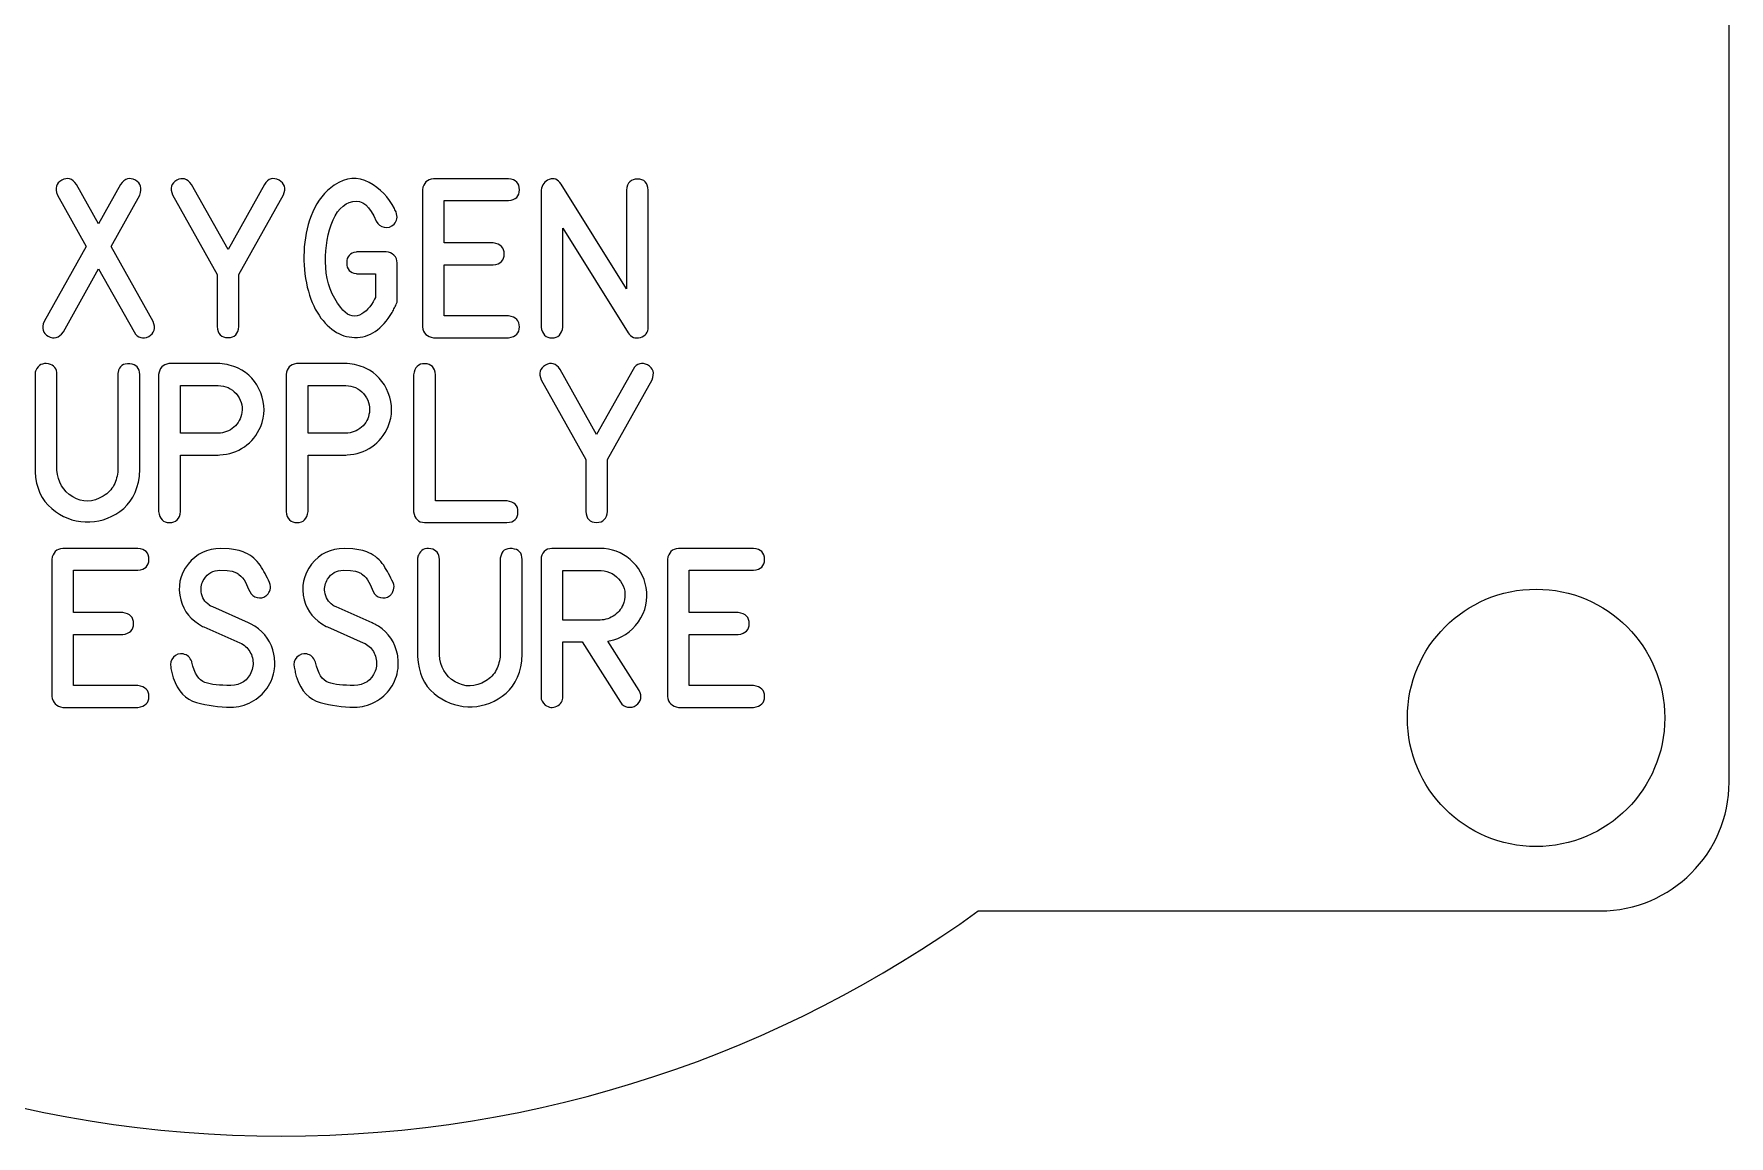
# Model space of a CAD drawing. Header units: millimetres. Extents: x 22.6 to 67.6, y -45.6 to -8.6.
# Drawn here: x 41.27 to 67.61, y -45.58 to -28.45 of the extents above; entities that cross this region are included whole.
import ezdxf

# ---------------------------------------------------------------- set-up
doc = ezdxf.new("R2010")
doc.units = ezdxf.units.MM
doc.header["$MEASUREMENT"] = 0
doc.layers.add('CUT', color=7, linetype='Continuous')
doc.layers.add('Engrave', color=7, linetype='Continuous')

msp = doc.modelspace()

# ---------------------------------------------------------------- linework, layer by layer
at = {"layer": 'CUT', "color": 250, "lineweight": 9}
msp.add_ellipse((64.6087, -39.0833), major_axis=(0, 2.0002), ratio=1, dxfattribs=at)
msp.add_open_spline([(55.9392, -12.0831), (55.9392, -12.0831), (65.6086, -12.0831), (65.6086, -12.0831), (65.6086, -12.0831), (66.7085, -12.0831), (67.6085, -12.9831), (67.6085, -14.0831), (67.6085, -14.0831), (67.6085, -14.0831), (67.6085, -40.0831), (67.6085, -40.0831), (67.6085, -40.0831), (67.6085, -41.1831), (66.7085, -42.0831), (65.6086, -42.0831), (65.6086, -42.0831), (65.6086, -42.0831), (55.9392, -42.0831), (55.9392, -42.0831), (55.9392, -42.0831), (52.8947, -44.2852), (49.1533, -45.5831), (45.1086, -45.5831), (45.1086, -45.5831), (41.0639, -45.5831), (37.3225, -44.2852), (34.278, -42.0831), (34.278, -42.0831), (34.278, -42.0831), (24.6085, -42.0831), (24.6085, -42.0831), (24.6085, -42.0831), (23.5086, -42.0831), (22.6085, -41.1831), (22.6085, -40.0831), (22.6085, -40.0831), (22.6085, -40.0831), (22.6085, -14.0831), (22.6085, -14.0831), (22.6085, -14.0831), (22.6085, -12.9831), (23.5086, -12.0831), (24.6085, -12.0831), (24.6085, -12.0831), (24.6085, -12.0831), (34.278, -12.0831), (34.278, -12.0831), (34.278, -12.0831), (37.3225, -9.881), (41.0639, -8.5831), (45.1086, -8.5831), (45.1086, -8.5831), (49.1533, -8.5831), (52.8947, -9.881), (55.9392, -12.0831)], degree=3, knots=[0, 0, 0, 0, 0.0666667, 0.0666667, 0.0666667, 0.0666667, 0.1333333, 0.1333333, 0.1333333, 0.1333333, 0.2, 0.2, 0.2, 0.2, 0.2666667, 0.2666667, 0.2666667, 0.2666667, 0.3333333, 0.3333333, 0.3333333, 0.3333333, 0.4, 0.4, 0.4, 0.4, 0.4666667, 0.4666667, 0.4666667, 0.4666667, 0.5333333, 0.5333333, 0.5333333, 0.5333333, 0.6, 0.6, 0.6, 0.6, 0.6666667, 0.6666667, 0.6666667, 0.6666667, 0.7333333, 0.7333333, 0.7333333, 0.7333333, 0.8, 0.8, 0.8, 0.8, 0.8666667, 0.8666667, 0.8666667, 0.8666667, 1, 1, 1, 1], dxfattribs=at)
at = {"layer": 'Engrave', "color": 114, "lineweight": 9}
for points, knots in [([(41.4238, -32.9222), (41.4238, -32.9222), (42.0761, -31.755), (42.0761, -31.755), (42.0761, -31.755), (42.0761, -31.755), (41.6312, -30.9578), (41.6312, -30.9578), (41.6312, -30.9578), (41.5884, -30.8524), (41.6107, -30.7755), (41.6975, -30.7269), (41.6975, -30.7269), (41.7843, -30.6783), (41.8613, -30.7001), (41.9292, -30.7927), (41.9292, -30.7927), (41.9292, -30.7927), (42.2692, -31.4064), (42.2692, -31.4064), (42.2692, -31.4064), (42.2692, -31.4064), (42.6116, -30.7927), (42.6116, -30.7927), (42.6116, -30.7927), (42.6791, -30.7001), (42.7556, -30.6783), (42.8417, -30.7265), (42.8417, -30.7265), (42.9277, -30.7746), (42.9503, -30.852), (42.9092, -30.959), (42.9092, -30.959), (42.9092, -30.959), (42.4655, -31.755), (42.4655, -31.755), (42.4655, -31.755), (42.4655, -31.755), (43.1166, -32.9222), (43.1166, -32.9222), (43.1166, -32.9222), (43.1602, -33.0284), (43.1376, -33.1057), (43.0491, -33.1543), (43.0491, -33.1543), (42.9606, -33.2029), (42.8849, -33.1802), (42.8215, -33.086), (42.8215, -33.086), (42.8215, -33.086), (42.2692, -32.1023), (42.2692, -32.1023), (42.2692, -32.1023), (42.2692, -32.1023), (41.723, -33.086), (41.723, -33.086), (41.723, -33.086), (41.6531, -33.1778), (41.5749, -33.2), (41.4884, -33.1523), (41.4884, -33.1523), (41.402, -33.1049), (41.3802, -33.0284), (41.4238, -32.9222)], [0, 0, 0, 0, 0.0588235, 0.0588235, 0.0588235, 0.0588235, 0.1176471, 0.1176471, 0.1176471, 0.1176471, 0.1764706, 0.1764706, 0.1764706, 0.1764706, 0.2352941, 0.2352941, 0.2352941, 0.2352941, 0.2941176, 0.2941176, 0.2941176, 0.2941176, 0.3529412, 0.3529412, 0.3529412, 0.3529412, 0.4117647, 0.4117647, 0.4117647, 0.4117647, 0.4705882, 0.4705882, 0.4705882, 0.4705882, 0.5294118, 0.5294118, 0.5294118, 0.5294118, 0.5882353, 0.5882353, 0.5882353, 0.5882353, 0.6470588, 0.6470588, 0.6470588, 0.6470588, 0.7058824, 0.7058824, 0.7058824, 0.7058824, 0.7647059, 0.7647059, 0.7647059, 0.7647059, 0.8235294, 0.8235294, 0.8235294, 0.8235294, 0.8823529, 0.8823529, 0.8823529, 0.8823529, 1, 1, 1, 1]), ([(44.8472, -30.794), (44.9098, -30.6997), (44.9855, -30.6775), (45.0744, -30.7265), (45.0744, -30.7265), (45.1633, -30.7755), (45.1859, -30.852), (45.1427, -30.9565), (45.1427, -30.9565), (45.1427, -30.9565), (44.4492, -32.1949), (44.4492, -32.1949), (44.4492, -32.1949), (44.4492, -32.1949), (44.4492, -33.0016), (44.4492, -33.0016), (44.4492, -33.0016), (44.4418, -33.1156), (44.3858, -33.1728), (44.2809, -33.1728), (44.2809, -33.1728), (44.1759, -33.1728), (44.12, -33.1156), (44.113, -33.0016), (44.113, -33.0016), (44.113, -33.0016), (44.113, -32.1949), (44.113, -32.1949), (44.113, -32.1949), (44.113, -32.1949), (43.4207, -30.9565), (43.4207, -30.9565), (43.4207, -30.9565), (43.3779, -30.8528), (43.3997, -30.7767), (43.4857, -30.7281), (43.4857, -30.7281), (43.5718, -30.6796), (43.6487, -30.7014), (43.7162, -30.794), (43.7162, -30.794), (43.7162, -30.794), (44.2817, -31.8044), (44.2817, -31.8044), (44.2817, -31.8044), (44.2817, -31.8044), (44.8472, -30.794), (44.8472, -30.794)], [0, 0, 0, 0, 0.0769231, 0.0769231, 0.0769231, 0.0769231, 0.1538462, 0.1538462, 0.1538462, 0.1538462, 0.2307692, 0.2307692, 0.2307692, 0.2307692, 0.3076923, 0.3076923, 0.3076923, 0.3076923, 0.3846154, 0.3846154, 0.3846154, 0.3846154, 0.4615385, 0.4615385, 0.4615385, 0.4615385, 0.5384615, 0.5384615, 0.5384615, 0.5384615, 0.6153846, 0.6153846, 0.6153846, 0.6153846, 0.6923077, 0.6923077, 0.6923077, 0.6923077, 0.7692308, 0.7692308, 0.7692308, 0.7692308, 0.8461538, 0.8461538, 0.8461538, 0.8461538, 1, 1, 1, 1]), ([(46.2844, -32.1805), (46.2844, -32.1805), (46.2737, -32.1793), (46.2737, -32.1793), (46.2737, -32.1793), (46.1753, -32.1674), (46.1263, -32.1114), (46.1263, -32.0118), (46.1263, -32.0118), (46.1263, -31.9122), (46.1753, -31.8562), (46.2737, -31.8443), (46.2737, -31.8443), (46.2737, -31.8443), (46.2844, -31.8418), (46.2844, -31.8418), (46.2844, -31.8418), (46.2844, -31.8418), (46.2951, -31.8418), (46.2951, -31.8418), (46.2951, -31.8418), (46.2951, -31.8418), (46.74, -31.8418), (46.74, -31.8418), (46.74, -31.8418), (46.7869, -31.8418), (46.8268, -31.8583), (46.8602, -31.8916), (46.8602, -31.8916), (46.8935, -31.925), (46.91, -31.9653), (46.91, -32.0118), (46.91, -32.0118), (46.91, -32.0118), (46.91, -32.623), (46.91, -32.623), (46.91, -32.623), (46.91, -32.623), (46.8956, -32.6543), (46.8956, -32.6543), (46.8956, -32.6543), (46.8956, -32.6543), (46.8873, -32.6736), (46.8873, -32.6736), (46.8873, -32.6736), (46.8873, -32.6736), (46.8787, -32.6917), (46.8787, -32.6917), (46.8787, -32.6917), (46.8787, -32.6917), (46.8692, -32.7098), (46.8692, -32.7098), (46.8692, -32.7098), (46.8692, -32.7098), (46.8593, -32.7279), (46.8593, -32.7279), (46.8593, -32.7279), (46.8593, -32.7279), (46.8511, -32.746), (46.8511, -32.746), (46.8511, -32.746), (46.8511, -32.746), (46.8412, -32.7641), (46.8412, -32.7641), (46.8412, -32.7641), (46.8412, -32.7641), (46.8305, -32.7823), (46.8305, -32.7823), (46.8305, -32.7823), (46.6745, -33.0473), (46.4807, -33.1769), (46.2494, -33.1712), (46.2494, -33.1712), (46.0177, -33.165), (45.8234, -33.0341), (45.6658, -32.7785), (45.6658, -32.7785), (45.5909, -32.6571), (45.5357, -32.5053), (45.4995, -32.3221), (45.4995, -32.3221), (45.4633, -32.1394), (45.4522, -31.9525), (45.467, -31.7616), (45.467, -31.7616), (45.4814, -31.5706), (45.5259, -31.3891), (45.5999, -31.2167), (45.5999, -31.2167), (45.6744, -31.0442), (45.7856, -30.9072), (45.9333, -30.8059), (45.9333, -30.8059), (46.1185, -30.6804), (46.2984, -30.666), (46.4737, -30.7619), (46.4737, -30.7619), (46.649, -30.8582), (46.7799, -30.9928), (46.8667, -31.1664), (46.8667, -31.1664), (46.8667, -31.1664), (46.8762, -31.1858), (46.8762, -31.1858), (46.8762, -31.1858), (46.8762, -31.1858), (46.8836, -31.2027), (46.8836, -31.2027), (46.8836, -31.2027), (46.8836, -31.2027), (46.8931, -31.2208), (46.8931, -31.2208), (46.8931, -31.2208), (46.9207, -31.2969), (46.91, -31.3595), (46.8618, -31.4076), (46.8618, -31.4076), (46.8153, -31.4533), (46.7647, -31.4706), (46.7099, -31.4591), (46.7099, -31.4591), (46.6552, -31.4471), (46.6132, -31.415), (46.5832, -31.3619), (46.5832, -31.3619), (46.4893, -31.1286), (46.3683, -31.0269), (46.2198, -31.057), (46.2198, -31.057), (46.0716, -31.0866), (45.9605, -31.208), (45.8864, -31.4208), (45.8864, -31.4208), (45.814, -31.6266), (45.7856, -31.848), (45.8008, -32.0846), (45.8008, -32.0846), (45.816, -32.3213), (45.8934, -32.5279), (46.0325, -32.7036), (46.0325, -32.7036), (46.128, -32.8267), (46.2251, -32.8662), (46.3243, -32.8222), (46.3243, -32.8222), (46.4231, -32.7777), (46.5009, -32.6954), (46.5581, -32.5748), (46.5581, -32.5748), (46.5581, -32.5748), (46.5712, -32.5485), (46.5712, -32.5485), (46.5712, -32.5485), (46.5712, -32.5485), (46.5712, -32.1805), (46.5712, -32.1805), (46.5712, -32.1805), (46.5712, -32.1805), (46.2844, -32.1805), (46.2844, -32.1805)], [0, 0, 0, 0, 0.0243902, 0.0243902, 0.0243902, 0.0243902, 0.0487805, 0.0487805, 0.0487805, 0.0487805, 0.0731707, 0.0731707, 0.0731707, 0.0731707, 0.097561, 0.097561, 0.097561, 0.097561, 0.1219512, 0.1219512, 0.1219512, 0.1219512, 0.1463415, 0.1463415, 0.1463415, 0.1463415, 0.1707317, 0.1707317, 0.1707317, 0.1707317, 0.195122, 0.195122, 0.195122, 0.195122, 0.2195122, 0.2195122, 0.2195122, 0.2195122, 0.2439024, 0.2439024, 0.2439024, 0.2439024, 0.2682927, 0.2682927, 0.2682927, 0.2682927, 0.2926829, 0.2926829, 0.2926829, 0.2926829, 0.3170732, 0.3170732, 0.3170732, 0.3170732, 0.3414634, 0.3414634, 0.3414634, 0.3414634, 0.3658537, 0.3658537, 0.3658537, 0.3658537, 0.3902439, 0.3902439, 0.3902439, 0.3902439, 0.4146341, 0.4146341, 0.4146341, 0.4146341, 0.4390244, 0.4390244, 0.4390244, 0.4390244, 0.4634146, 0.4634146, 0.4634146, 0.4634146, 0.4878049, 0.4878049, 0.4878049, 0.4878049, 0.5121951, 0.5121951, 0.5121951, 0.5121951, 0.5365854, 0.5365854, 0.5365854, 0.5365854, 0.5609756, 0.5609756, 0.5609756, 0.5609756, 0.5853659, 0.5853659, 0.5853659, 0.5853659, 0.6097561, 0.6097561, 0.6097561, 0.6097561, 0.6341463, 0.6341463, 0.6341463, 0.6341463, 0.6585366, 0.6585366, 0.6585366, 0.6585366, 0.6829268, 0.6829268, 0.6829268, 0.6829268, 0.7073171, 0.7073171, 0.7073171, 0.7073171, 0.7317073, 0.7317073, 0.7317073, 0.7317073, 0.7560976, 0.7560976, 0.7560976, 0.7560976, 0.7804878, 0.7804878, 0.7804878, 0.7804878, 0.804878, 0.804878, 0.804878, 0.804878, 0.8292683, 0.8292683, 0.8292683, 0.8292683, 0.8536585, 0.8536585, 0.8536585, 0.8536585, 0.8780488, 0.8780488, 0.8780488, 0.8780488, 0.902439, 0.902439, 0.902439, 0.902439, 0.9268293, 0.9268293, 0.9268293, 0.9268293, 0.9512195, 0.9512195, 0.9512195, 0.9512195, 1, 1, 1, 1]), ([(48.6414, -31.0421), (48.6414, -31.0421), (47.6417, -31.0421), (47.6417, -31.0421), (47.6417, -31.0421), (47.6417, -31.0421), (47.6417, -31.7019), (47.6417, -31.7019), (47.6417, -31.7019), (47.6417, -31.7019), (48.4039, -31.7019), (48.4039, -31.7019), (48.4039, -31.7019), (48.5179, -31.7188), (48.5747, -31.776), (48.5743, -31.8735), (48.5743, -31.8735), (48.5739, -31.9715), (48.5171, -32.0283), (48.4039, -32.0443), (48.4039, -32.0443), (48.4039, -32.0443), (47.6417, -32.0443), (47.6417, -32.0443), (47.6417, -32.0443), (47.6417, -32.0443), (47.6417, -32.8366), (47.6417, -32.8366), (47.6417, -32.8366), (47.6417, -32.8366), (48.6414, -32.8366), (48.6414, -32.8366), (48.6414, -32.8366), (48.7546, -32.8535), (48.8114, -32.9098), (48.8114, -33.0066), (48.8114, -33.0066), (48.8114, -33.1029), (48.7546, -33.1592), (48.6414, -33.1753), (48.6414, -33.1753), (48.6414, -33.1753), (47.4742, -33.1753), (47.4742, -33.1753), (47.4742, -33.1753), (47.3738, -33.1625), (47.3166, -33.1053), (47.303, -33.0041), (47.303, -33.0041), (47.303, -33.0041), (47.303, -30.8746), (47.303, -30.8746), (47.303, -30.8746), (47.3182, -30.7685), (47.3754, -30.7125), (47.4742, -30.7059), (47.4742, -30.7059), (47.4742, -30.7059), (48.6414, -30.7059), (48.6414, -30.7059), (48.6414, -30.7059), (48.7546, -30.7145), (48.8114, -30.7713), (48.811, -30.8755), (48.811, -30.8755), (48.8106, -30.9796), (48.7538, -31.0352), (48.6414, -31.0421)], [0, 0, 0, 0, 0.0555556, 0.0555556, 0.0555556, 0.0555556, 0.1111111, 0.1111111, 0.1111111, 0.1111111, 0.1666667, 0.1666667, 0.1666667, 0.1666667, 0.2222222, 0.2222222, 0.2222222, 0.2222222, 0.2777778, 0.2777778, 0.2777778, 0.2777778, 0.3333333, 0.3333333, 0.3333333, 0.3333333, 0.3888889, 0.3888889, 0.3888889, 0.3888889, 0.4444444, 0.4444444, 0.4444444, 0.4444444, 0.5, 0.5, 0.5, 0.5, 0.5555556, 0.5555556, 0.5555556, 0.5555556, 0.6111111, 0.6111111, 0.6111111, 0.6111111, 0.6666667, 0.6666667, 0.6666667, 0.6666667, 0.7222222, 0.7222222, 0.7222222, 0.7222222, 0.7777778, 0.7777778, 0.7777778, 0.7777778, 0.8333333, 0.8333333, 0.8333333, 0.8333333, 0.8888889, 0.8888889, 0.8888889, 0.8888889, 1, 1, 1, 1]), ([(50.8116, -33.009), (50.8116, -33.0934), (50.7709, -33.1469), (50.6894, -33.1699), (50.6894, -33.1699), (50.6075, -33.1926), (50.5445, -33.1687), (50.4992, -33.0979), (50.4992, -33.0979), (50.4992, -33.0979), (49.4864, -31.4739), (49.4864, -31.4739), (49.4864, -31.4739), (49.4864, -31.4739), (49.4864, -33.009), (49.4864, -33.009), (49.4864, -33.009), (49.4687, -33.1214), (49.4119, -33.1778), (49.316, -33.1778), (49.316, -33.1778), (49.2197, -33.1778), (49.1633, -33.1214), (49.1464, -33.009), (49.1464, -33.009), (49.1464, -33.009), (49.1464, -30.8796), (49.1464, -30.8796), (49.1464, -30.8796), (49.1583, -30.796), (49.2011, -30.7409), (49.2748, -30.7141), (49.2748, -30.7141), (49.3485, -30.6878), (49.4098, -30.7129), (49.4588, -30.789), (49.4588, -30.789), (49.4588, -30.789), (50.4716, -32.4155), (50.4716, -32.4155), (50.4716, -32.4155), (50.4716, -32.4155), (50.4716, -30.8796), (50.4716, -30.8796), (50.4716, -30.8796), (50.4869, -30.7648), (50.5453, -30.7075), (50.647, -30.7088), (50.647, -30.7088), (50.7486, -30.71), (50.8034, -30.7668), (50.8116, -30.8796), (50.8116, -30.8796), (50.8116, -30.8796), (50.8116, -33.009), (50.8116, -33.009)], [0, 0, 0, 0, 0.0666667, 0.0666667, 0.0666667, 0.0666667, 0.1333333, 0.1333333, 0.1333333, 0.1333333, 0.2, 0.2, 0.2, 0.2, 0.2666667, 0.2666667, 0.2666667, 0.2666667, 0.3333333, 0.3333333, 0.3333333, 0.3333333, 0.4, 0.4, 0.4, 0.4, 0.4666667, 0.4666667, 0.4666667, 0.4666667, 0.5333333, 0.5333333, 0.5333333, 0.5333333, 0.6, 0.6, 0.6, 0.6, 0.6666667, 0.6666667, 0.6666667, 0.6666667, 0.7333333, 0.7333333, 0.7333333, 0.7333333, 0.8, 0.8, 0.8, 0.8, 0.8666667, 0.8666667, 0.8666667, 0.8666667, 1, 1, 1, 1]), ([(42.9094, -35.2335), (42.9094, -35.2335), (42.9094, -35.2578), (42.9094, -35.2578), (42.9094, -35.2578), (42.9069, -35.2981), (42.9053, -35.322), (42.9048, -35.3302), (42.9048, -35.3302), (42.8711, -35.5759), (42.7699, -35.7574), (42.6019, -35.8747), (42.6019, -35.8747), (42.434, -35.9916), (42.2546, -36.0464), (42.0644, -36.0385), (42.0644, -36.0385), (41.8739, -36.0307), (41.6994, -35.9616), (41.5417, -35.8307), (41.5417, -35.8307), (41.3837, -35.6994), (41.2977, -35.5084), (41.2841, -35.2578), (41.2841, -35.2578), (41.2841, -35.2578), (41.2841, -35.2335), (41.2841, -35.2335), (41.2841, -35.2335), (41.2841, -35.2335), (41.2841, -33.7469), (41.2841, -33.7469), (41.2841, -33.7469), (41.2841, -33.7231), (41.2886, -33.7013), (41.2973, -33.6819), (41.2973, -33.6819), (41.336, -33.5975), (41.4002, -33.5642), (41.4899, -33.5819), (41.4899, -33.5819), (41.5792, -33.5996), (41.6241, -33.6548), (41.6241, -33.7469), (41.6241, -33.7469), (41.6241, -33.7469), (41.6241, -35.2335), (41.6241, -35.2335), (41.6241, -35.2335), (41.636, -35.4187), (41.7175, -35.557), (41.8681, -35.6484), (41.8681, -35.6484), (42.0192, -35.7402), (42.1776, -35.736), (42.3439, -35.6364), (42.3439, -35.6364), (42.4188, -35.5924), (42.4735, -35.5352), (42.5085, -35.4652), (42.5085, -35.4652), (42.5435, -35.3953), (42.5641, -35.3179), (42.5707, -35.2335), (42.5707, -35.2335), (42.5707, -35.2335), (42.5707, -33.7469), (42.5707, -33.7469), (42.5707, -33.7469), (42.5707, -33.7325), (42.5715, -33.7218), (42.5731, -33.7144), (42.5731, -33.7144), (42.5916, -33.6157), (42.6521, -33.5708), (42.755, -33.5807), (42.755, -33.5807), (42.8579, -33.5901), (42.9094, -33.6457), (42.9094, -33.7469), (42.9094, -33.7469), (42.9094, -33.7469), (42.9094, -35.2335), (42.9094, -35.2335)], [0, 0, 0, 0, 0.0454545, 0.0454545, 0.0454545, 0.0454545, 0.0909091, 0.0909091, 0.0909091, 0.0909091, 0.1363636, 0.1363636, 0.1363636, 0.1363636, 0.1818182, 0.1818182, 0.1818182, 0.1818182, 0.2272727, 0.2272727, 0.2272727, 0.2272727, 0.2727273, 0.2727273, 0.2727273, 0.2727273, 0.3181818, 0.3181818, 0.3181818, 0.3181818, 0.3636364, 0.3636364, 0.3636364, 0.3636364, 0.4090909, 0.4090909, 0.4090909, 0.4090909, 0.4545455, 0.4545455, 0.4545455, 0.4545455, 0.5, 0.5, 0.5, 0.5, 0.5454545, 0.5454545, 0.5454545, 0.5454545, 0.5909091, 0.5909091, 0.5909091, 0.5909091, 0.6363636, 0.6363636, 0.6363636, 0.6363636, 0.6818182, 0.6818182, 0.6818182, 0.6818182, 0.7272727, 0.7272727, 0.7272727, 0.7272727, 0.7727273, 0.7727273, 0.7727273, 0.7727273, 0.8181818, 0.8181818, 0.8181818, 0.8181818, 0.8636364, 0.8636364, 0.8636364, 0.8636364, 0.9090909, 0.9090909, 0.9090909, 0.9090909, 1, 1, 1, 1]), ([(44.1309, -33.5782), (44.1309, -33.5782), (44.1539, -33.5782), (44.1539, -33.5782), (44.1539, -33.5782), (44.2568, -33.5856), (44.3515, -33.6087), (44.4383, -33.6482), (44.4383, -33.6482), (44.6046, -33.726), (44.7223, -33.8544), (44.7914, -34.033), (44.7914, -34.033), (44.8606, -34.2112), (44.8597, -34.3853), (44.7894, -34.5548), (44.7894, -34.5548), (44.7322, -34.689), (44.6478, -34.7944), (44.5358, -34.8701), (44.5358, -34.8701), (44.4243, -34.9462), (44.2967, -34.9886), (44.1539, -34.9973), (44.1539, -34.9973), (44.1539, -34.9973), (44.1309, -34.9985), (44.1309, -34.9985), (44.1309, -34.9985), (44.1309, -34.9985), (43.5448, -34.9985), (43.5448, -34.9985), (43.5448, -34.9985), (43.5448, -34.9985), (43.5448, -35.8776), (43.5448, -35.8776), (43.5448, -35.8776), (43.5304, -35.9908), (43.4732, -36.0476), (43.3736, -36.0476), (43.3736, -36.0476), (43.274, -36.0476), (43.2172, -35.9908), (43.2036, -35.8776), (43.2036, -35.8776), (43.2036, -35.8776), (43.2036, -33.7469), (43.2036, -33.7469), (43.2036, -33.7469), (43.2155, -33.6473), (43.2686, -33.591), (43.3629, -33.5782), (43.3629, -33.5782), (43.3629, -33.5782), (43.3736, -33.5782), (43.3736, -33.5782), (43.3736, -33.5782), (43.3736, -33.5782), (44.1309, -33.5782), (44.1309, -33.5782)], [0, 0, 0, 0, 0.0625, 0.0625, 0.0625, 0.0625, 0.125, 0.125, 0.125, 0.125, 0.1875, 0.1875, 0.1875, 0.1875, 0.25, 0.25, 0.25, 0.25, 0.3125, 0.3125, 0.3125, 0.3125, 0.375, 0.375, 0.375, 0.375, 0.4375, 0.4375, 0.4375, 0.4375, 0.5, 0.5, 0.5, 0.5, 0.5625, 0.5625, 0.5625, 0.5625, 0.625, 0.625, 0.625, 0.625, 0.6875, 0.6875, 0.6875, 0.6875, 0.75, 0.75, 0.75, 0.75, 0.8125, 0.8125, 0.8125, 0.8125, 0.875, 0.875, 0.875, 0.875, 1, 1, 1, 1]), ([(46.1118, -33.5782), (46.1118, -33.5782), (46.1348, -33.5782), (46.1348, -33.5782), (46.1348, -33.5782), (46.2377, -33.5856), (46.3324, -33.6087), (46.4192, -33.6482), (46.4192, -33.6482), (46.5855, -33.726), (46.7032, -33.8544), (46.7723, -34.033), (46.7723, -34.033), (46.8415, -34.2112), (46.8406, -34.3853), (46.7703, -34.5548), (46.7703, -34.5548), (46.7131, -34.689), (46.6287, -34.7944), (46.5167, -34.8701), (46.5167, -34.8701), (46.4052, -34.9462), (46.2776, -34.9886), (46.1348, -34.9973), (46.1348, -34.9973), (46.1348, -34.9973), (46.1118, -34.9985), (46.1118, -34.9985), (46.1118, -34.9985), (46.1118, -34.9985), (45.5257, -34.9985), (45.5257, -34.9985), (45.5257, -34.9985), (45.5257, -34.9985), (45.5257, -35.8776), (45.5257, -35.8776), (45.5257, -35.8776), (45.5113, -35.9908), (45.4541, -36.0476), (45.3545, -36.0476), (45.3545, -36.0476), (45.2549, -36.0476), (45.1981, -35.9908), (45.1845, -35.8776), (45.1845, -35.8776), (45.1845, -35.8776), (45.1845, -33.7469), (45.1845, -33.7469), (45.1845, -33.7469), (45.1964, -33.6473), (45.2495, -33.591), (45.3438, -33.5782), (45.3438, -33.5782), (45.3438, -33.5782), (45.3545, -33.5782), (45.3545, -33.5782), (45.3545, -33.5782), (45.3545, -33.5782), (46.1118, -33.5782), (46.1118, -33.5782)], [0, 0, 0, 0, 0.0625, 0.0625, 0.0625, 0.0625, 0.125, 0.125, 0.125, 0.125, 0.1875, 0.1875, 0.1875, 0.1875, 0.25, 0.25, 0.25, 0.25, 0.3125, 0.3125, 0.3125, 0.3125, 0.375, 0.375, 0.375, 0.375, 0.4375, 0.4375, 0.4375, 0.4375, 0.5, 0.5, 0.5, 0.5, 0.5625, 0.5625, 0.5625, 0.5625, 0.625, 0.625, 0.625, 0.625, 0.6875, 0.6875, 0.6875, 0.6875, 0.75, 0.75, 0.75, 0.75, 0.8125, 0.8125, 0.8125, 0.8125, 0.875, 0.875, 0.875, 0.875, 1, 1, 1, 1]), ([(47.3366, -36.0488), (47.2378, -36.0422), (47.1806, -35.9867), (47.1654, -35.8813), (47.1654, -35.8813), (47.1654, -35.8813), (47.1654, -33.7494), (47.1654, -33.7494), (47.1654, -33.7494), (47.1823, -33.6338), (47.2411, -33.577), (47.3416, -33.5786), (47.3416, -33.5786), (47.442, -33.5807), (47.4967, -33.6379), (47.5054, -33.7494), (47.5054, -33.7494), (47.5054, -33.7494), (47.5054, -35.7122), (47.5054, -35.7122), (47.5054, -35.7122), (47.5054, -35.7122), (48.6182, -35.7114), (48.6182, -35.7114), (48.6182, -35.7114), (48.7326, -35.7241), (48.789, -35.7817), (48.7878, -35.8842), (48.7878, -35.8842), (48.7866, -35.9867), (48.7298, -36.0414), (48.617, -36.0488), (48.617, -36.0488), (48.617, -36.0488), (47.3366, -36.0488), (47.3366, -36.0488)], [0, 0, 0, 0, 0.1, 0.1, 0.1, 0.1, 0.2, 0.2, 0.2, 0.2, 0.3, 0.3, 0.3, 0.3, 0.4, 0.4, 0.4, 0.4, 0.5, 0.5, 0.5, 0.5, 0.6, 0.6, 0.6, 0.6, 0.7, 0.7, 0.7, 0.7, 0.8, 0.8, 0.8, 0.8, 1, 1, 1, 1]), ([(50.5752, -33.6663), (50.6378, -33.572), (50.7135, -33.5498), (50.8024, -33.5988), (50.8024, -33.5988), (50.8913, -33.6478), (50.9139, -33.7243), (50.8707, -33.8288), (50.8707, -33.8288), (50.8707, -33.8288), (50.1772, -35.0672), (50.1772, -35.0672), (50.1772, -35.0672), (50.1772, -35.0672), (50.1772, -35.8739), (50.1772, -35.8739), (50.1772, -35.8739), (50.1698, -35.9879), (50.1138, -36.0451), (50.0089, -36.0451), (50.0089, -36.0451), (49.9039, -36.0451), (49.848, -35.9879), (49.841, -35.8739), (49.841, -35.8739), (49.841, -35.8739), (49.841, -35.0672), (49.841, -35.0672), (49.841, -35.0672), (49.841, -35.0672), (49.1487, -33.8288), (49.1487, -33.8288), (49.1487, -33.8288), (49.1059, -33.7251), (49.1277, -33.649), (49.2137, -33.6004), (49.2137, -33.6004), (49.2998, -33.5519), (49.3767, -33.5737), (49.4442, -33.6663), (49.4442, -33.6663), (49.4442, -33.6663), (50.0097, -34.6767), (50.0097, -34.6767), (50.0097, -34.6767), (50.0097, -34.6767), (50.5752, -33.6663), (50.5752, -33.6663)], [0, 0, 0, 0, 0.0769231, 0.0769231, 0.0769231, 0.0769231, 0.1538462, 0.1538462, 0.1538462, 0.1538462, 0.2307692, 0.2307692, 0.2307692, 0.2307692, 0.3076923, 0.3076923, 0.3076923, 0.3076923, 0.3846154, 0.3846154, 0.3846154, 0.3846154, 0.4615385, 0.4615385, 0.4615385, 0.4615385, 0.5384615, 0.5384615, 0.5384615, 0.5384615, 0.6153846, 0.6153846, 0.6153846, 0.6153846, 0.6923077, 0.6923077, 0.6923077, 0.6923077, 0.7692308, 0.7692308, 0.7692308, 0.7692308, 0.8461538, 0.8461538, 0.8461538, 0.8461538, 1, 1, 1, 1]), ([(44.1309, -33.9182), (44.1309, -33.9182), (43.5448, -33.9182), (43.5448, -33.9182), (43.5448, -33.9182), (43.5448, -33.9182), (43.5448, -34.6573), (43.5448, -34.6573), (43.5448, -34.6573), (43.5448, -34.6573), (44.1309, -34.6573), (44.1309, -34.6573), (44.1309, -34.6573), (44.2226, -34.6573), (44.3033, -34.6269), (44.3737, -34.5655), (44.3737, -34.5655), (44.4441, -34.5046), (44.4852, -34.4281), (44.4976, -34.3367), (44.4976, -34.3367), (44.512, -34.2256), (44.4819, -34.1281), (44.4083, -34.0441), (44.4083, -34.0441), (44.3342, -33.9601), (44.2416, -33.9182), (44.1309, -33.9182)], [0, 0, 0, 0, 0.125, 0.125, 0.125, 0.125, 0.25, 0.25, 0.25, 0.25, 0.375, 0.375, 0.375, 0.375, 0.5, 0.5, 0.5, 0.5, 0.625, 0.625, 0.625, 0.625, 0.75, 0.75, 0.75, 0.75, 1, 1, 1, 1]), ([(46.1118, -33.9182), (46.1118, -33.9182), (45.5257, -33.9182), (45.5257, -33.9182), (45.5257, -33.9182), (45.5257, -33.9182), (45.5257, -34.6573), (45.5257, -34.6573), (45.5257, -34.6573), (45.5257, -34.6573), (46.1118, -34.6573), (46.1118, -34.6573), (46.1118, -34.6573), (46.2035, -34.6573), (46.2842, -34.6269), (46.3546, -34.5655), (46.3546, -34.5655), (46.425, -34.5046), (46.4661, -34.4281), (46.4785, -34.3367), (46.4785, -34.3367), (46.4929, -34.2256), (46.4628, -34.1281), (46.3892, -34.0441), (46.3892, -34.0441), (46.3151, -33.9601), (46.2225, -33.9182), (46.1118, -33.9182)], [0, 0, 0, 0, 0.125, 0.125, 0.125, 0.125, 0.25, 0.25, 0.25, 0.25, 0.375, 0.375, 0.375, 0.375, 0.5, 0.5, 0.5, 0.5, 0.625, 0.625, 0.625, 0.625, 0.75, 0.75, 0.75, 0.75, 1, 1, 1, 1]), ([(42.8823, -36.7867), (42.8823, -36.7867), (41.8826, -36.7867), (41.8826, -36.7867), (41.8826, -36.7867), (41.8826, -36.7867), (41.8826, -37.4465), (41.8826, -37.4465), (41.8826, -37.4465), (41.8826, -37.4465), (42.6448, -37.4465), (42.6448, -37.4465), (42.6448, -37.4465), (42.7588, -37.4634), (42.8156, -37.5206), (42.8152, -37.6181), (42.8152, -37.6181), (42.8148, -37.7161), (42.758, -37.7729), (42.6448, -37.7889), (42.6448, -37.7889), (42.6448, -37.7889), (41.8826, -37.7889), (41.8826, -37.7889), (41.8826, -37.7889), (41.8826, -37.7889), (41.8826, -38.5812), (41.8826, -38.5812), (41.8826, -38.5812), (41.8826, -38.5812), (42.8823, -38.5812), (42.8823, -38.5812), (42.8823, -38.5812), (42.9955, -38.5981), (43.0523, -38.6544), (43.0523, -38.7512), (43.0523, -38.7512), (43.0523, -38.8475), (42.9955, -38.9038), (42.8823, -38.9199), (42.8823, -38.9199), (42.8823, -38.9199), (41.7151, -38.9199), (41.7151, -38.9199), (41.7151, -38.9199), (41.6147, -38.9071), (41.5575, -38.8499), (41.5439, -38.7487), (41.5439, -38.7487), (41.5439, -38.7487), (41.5439, -36.6192), (41.5439, -36.6192), (41.5439, -36.6192), (41.5591, -36.5131), (41.6163, -36.4571), (41.7151, -36.4505), (41.7151, -36.4505), (41.7151, -36.4505), (42.8823, -36.4505), (42.8823, -36.4505), (42.8823, -36.4505), (42.9955, -36.4591), (43.0523, -36.5159), (43.0519, -36.6201), (43.0519, -36.6201), (43.0515, -36.7242), (42.9947, -36.7798), (42.8823, -36.7867)], [0, 0, 0, 0, 0.0555556, 0.0555556, 0.0555556, 0.0555556, 0.1111111, 0.1111111, 0.1111111, 0.1111111, 0.1666667, 0.1666667, 0.1666667, 0.1666667, 0.2222222, 0.2222222, 0.2222222, 0.2222222, 0.2777778, 0.2777778, 0.2777778, 0.2777778, 0.3333333, 0.3333333, 0.3333333, 0.3333333, 0.3888889, 0.3888889, 0.3888889, 0.3888889, 0.4444444, 0.4444444, 0.4444444, 0.4444444, 0.5, 0.5, 0.5, 0.5, 0.5555556, 0.5555556, 0.5555556, 0.5555556, 0.6111111, 0.6111111, 0.6111111, 0.6111111, 0.6666667, 0.6666667, 0.6666667, 0.6666667, 0.7222222, 0.7222222, 0.7222222, 0.7222222, 0.7777778, 0.7777778, 0.7777778, 0.7777778, 0.8333333, 0.8333333, 0.8333333, 0.8333333, 0.8888889, 0.8888889, 0.8888889, 0.8888889, 1, 1, 1, 1]), ([(44.6002, -37.6058), (44.6002, -37.6058), (44.6195, -37.614), (44.6195, -37.614), (44.6195, -37.614), (44.6195, -37.614), (44.6413, -37.6247), (44.6413, -37.6247), (44.6413, -37.6247), (44.6413, -37.6247), (44.6607, -37.6358), (44.6607, -37.6358), (44.6607, -37.6358), (44.666, -37.6399), (44.6726, -37.6436), (44.6792, -37.6473), (44.6792, -37.6473), (44.6862, -37.6506), (44.6928, -37.6547), (44.6994, -37.6584), (44.6994, -37.6584), (44.8582, -37.763), (44.957, -37.9079), (44.9945, -38.0927), (44.9945, -38.0927), (45.0089, -38.1651), (45.0122, -38.2396), (45.0043, -38.3157), (45.0043, -38.3157), (44.9912, -38.4252), (44.9529, -38.526), (44.8891, -38.619), (44.8891, -38.619), (44.8253, -38.7121), (44.7451, -38.7837), (44.6488, -38.8343), (44.6488, -38.8343), (44.545, -38.889), (44.4376, -38.9162), (44.3265, -38.9162), (44.3265, -38.9162), (44.1401, -38.9162), (43.9623, -38.8923), (43.7923, -38.8446), (43.7923, -38.8446), (43.6227, -38.7968), (43.5017, -38.6688), (43.4297, -38.4606), (43.4297, -38.4606), (43.4198, -38.4338), (43.4128, -38.4067), (43.4079, -38.3787), (43.4079, -38.3787), (43.4029, -38.3503), (43.3972, -38.3223), (43.391, -38.2939), (43.391, -38.2939), (43.3791, -38.2363), (43.3931, -38.1853), (43.4338, -38.1408), (43.4338, -38.1408), (43.4741, -38.0968), (43.5248, -38.0799), (43.5849, -38.0902), (43.5849, -38.0902), (43.6486, -38.1034), (43.6927, -38.1425), (43.7178, -38.2083), (43.7178, -38.2083), (43.7178, -38.2083), (43.7215, -38.2194), (43.7215, -38.2194), (43.7215, -38.2194), (43.7598, -38.3939), (43.8273, -38.498), (43.9232, -38.5318), (43.9232, -38.5318), (44.0195, -38.5655), (44.1528, -38.5808), (44.324, -38.5775), (44.324, -38.5775), (44.4817, -38.5775), (44.5899, -38.5034), (44.6488, -38.3556), (44.6488, -38.3556), (44.6743, -38.2898), (44.6784, -38.2211), (44.6607, -38.1499), (44.6607, -38.1499), (44.643, -38.0791), (44.608, -38.0194), (44.5557, -37.9721), (44.5557, -37.9721), (44.5323, -37.9519), (44.5018, -37.9334), (44.464, -37.9157), (44.464, -37.9157), (44.464, -37.9157), (43.9059, -37.6708), (43.9059, -37.6708), (43.9059, -37.6708), (43.9059, -37.6708), (43.8878, -37.6609), (43.8878, -37.6609), (43.8878, -37.6609), (43.705, -37.5646), (43.5918, -37.4276), (43.5478, -37.2498), (43.5478, -37.2498), (43.4939, -37.044), (43.5313, -36.8596), (43.6606, -36.6958), (43.6606, -36.6958), (43.7894, -36.5324), (43.959, -36.4505), (44.1685, -36.4505), (44.1685, -36.4505), (44.1685, -36.4505), (44.3014, -36.4542), (44.3014, -36.4542), (44.3014, -36.4542), (44.3446, -36.462), (44.3866, -36.4698), (44.4265, -36.4777), (44.4265, -36.4777), (44.4668, -36.4851), (44.5076, -36.4982), (44.5483, -36.5168), (44.5483, -36.5168), (44.6496, -36.5641), (44.7274, -36.6295), (44.7813, -36.7123), (44.7813, -36.7123), (44.8352, -36.795), (44.8838, -36.8847), (44.927, -36.981), (44.927, -36.981), (44.9311, -36.9901), (44.9348, -37.0004), (44.9381, -37.0123), (44.9381, -37.0123), (44.9467, -37.0518), (44.9426, -37.0876), (44.9257, -37.1197), (44.9257, -37.1197), (44.9163, -37.1399), (44.906, -37.1551), (44.8957, -37.1654), (44.8957, -37.1654), (44.8854, -37.1761), (44.8768, -37.1831), (44.8706, -37.1872), (44.8706, -37.1872), (44.8286, -37.2168), (44.7829, -37.2259), (44.7331, -37.2135), (44.7331, -37.2135), (44.6829, -37.2024), (44.645, -37.1703), (44.6183, -37.1172), (44.6183, -37.1172), (44.5973, -37.0707), (44.5751, -37.023), (44.5516, -36.9744), (44.5516, -36.9744), (44.5278, -36.9259), (44.4944, -36.8855), (44.452, -36.853), (44.452, -36.853), (44.4343, -36.8403), (44.417, -36.8308), (44.4006, -36.825), (44.4006, -36.825), (44.3841, -36.8189), (44.366, -36.8123), (44.3458, -36.8049), (44.3458, -36.8049), (44.3458, -36.8049), (44.2676, -36.7917), (44.2676, -36.7917), (44.2676, -36.7917), (44.2676, -36.7917), (44.1565, -36.788), (44.1565, -36.788), (44.1565, -36.788), (44.0487, -36.7896), (43.9664, -36.8361), (43.9096, -36.9279), (43.9096, -36.9279), (43.8709, -36.9868), (43.8565, -37.0522), (43.866, -37.1246), (43.866, -37.1246), (43.8771, -37.2135), (43.919, -37.2827), (43.9915, -37.3321), (43.9915, -37.3321), (43.9948, -37.3341), (43.9981, -37.337), (44.0022, -37.3399), (44.0022, -37.3399), (44.0063, -37.3424), (44.0108, -37.3452), (44.0154, -37.3477), (44.0154, -37.3477), (44.0154, -37.3477), (44.0289, -37.3535), (44.0289, -37.3535), (44.0289, -37.3535), (44.0289, -37.3535), (44.0433, -37.3597), (44.0433, -37.3597), (44.0433, -37.3597), (44.0433, -37.3597), (44.6002, -37.6058), (44.6002, -37.6058)], [0, 0, 0, 0, 0.0181818, 0.0181818, 0.0181818, 0.0181818, 0.0363636, 0.0363636, 0.0363636, 0.0363636, 0.0545455, 0.0545455, 0.0545455, 0.0545455, 0.0727273, 0.0727273, 0.0727273, 0.0727273, 0.0909091, 0.0909091, 0.0909091, 0.0909091, 0.1090909, 0.1090909, 0.1090909, 0.1090909, 0.1272727, 0.1272727, 0.1272727, 0.1272727, 0.1454545, 0.1454545, 0.1454545, 0.1454545, 0.1636364, 0.1636364, 0.1636364, 0.1636364, 0.1818182, 0.1818182, 0.1818182, 0.1818182, 0.2, 0.2, 0.2, 0.2, 0.2181818, 0.2181818, 0.2181818, 0.2181818, 0.2363636, 0.2363636, 0.2363636, 0.2363636, 0.2545455, 0.2545455, 0.2545455, 0.2545455, 0.2727273, 0.2727273, 0.2727273, 0.2727273, 0.2909091, 0.2909091, 0.2909091, 0.2909091, 0.3090909, 0.3090909, 0.3090909, 0.3090909, 0.3272727, 0.3272727, 0.3272727, 0.3272727, 0.3454545, 0.3454545, 0.3454545, 0.3454545, 0.3636364, 0.3636364, 0.3636364, 0.3636364, 0.3818182, 0.3818182, 0.3818182, 0.3818182, 0.4, 0.4, 0.4, 0.4, 0.4181818, 0.4181818, 0.4181818, 0.4181818, 0.4363636, 0.4363636, 0.4363636, 0.4363636, 0.4545455, 0.4545455, 0.4545455, 0.4545455, 0.4727273, 0.4727273, 0.4727273, 0.4727273, 0.4909091, 0.4909091, 0.4909091, 0.4909091, 0.5090909, 0.5090909, 0.5090909, 0.5090909, 0.5272727, 0.5272727, 0.5272727, 0.5272727, 0.5454545, 0.5454545, 0.5454545, 0.5454545, 0.5636364, 0.5636364, 0.5636364, 0.5636364, 0.5818182, 0.5818182, 0.5818182, 0.5818182, 0.6, 0.6, 0.6, 0.6, 0.6181818, 0.6181818, 0.6181818, 0.6181818, 0.6363636, 0.6363636, 0.6363636, 0.6363636, 0.6545455, 0.6545455, 0.6545455, 0.6545455, 0.6727273, 0.6727273, 0.6727273, 0.6727273, 0.6909091, 0.6909091, 0.6909091, 0.6909091, 0.7090909, 0.7090909, 0.7090909, 0.7090909, 0.7272727, 0.7272727, 0.7272727, 0.7272727, 0.7454545, 0.7454545, 0.7454545, 0.7454545, 0.7636364, 0.7636364, 0.7636364, 0.7636364, 0.7818182, 0.7818182, 0.7818182, 0.7818182, 0.8, 0.8, 0.8, 0.8, 0.8181818, 0.8181818, 0.8181818, 0.8181818, 0.8363636, 0.8363636, 0.8363636, 0.8363636, 0.8545455, 0.8545455, 0.8545455, 0.8545455, 0.8727273, 0.8727273, 0.8727273, 0.8727273, 0.8909091, 0.8909091, 0.8909091, 0.8909091, 0.9090909, 0.9090909, 0.9090909, 0.9090909, 0.9272727, 0.9272727, 0.9272727, 0.9272727, 0.9454545, 0.9454545, 0.9454545, 0.9454545, 0.9636364, 0.9636364, 0.9636364, 0.9636364, 1, 1, 1, 1]), ([(46.5197, -37.6058), (46.5197, -37.6058), (46.539, -37.614), (46.539, -37.614), (46.539, -37.614), (46.539, -37.614), (46.5608, -37.6247), (46.5608, -37.6247), (46.5608, -37.6247), (46.5608, -37.6247), (46.5802, -37.6358), (46.5802, -37.6358), (46.5802, -37.6358), (46.5855, -37.6399), (46.5921, -37.6436), (46.5987, -37.6473), (46.5987, -37.6473), (46.6057, -37.6506), (46.6123, -37.6547), (46.6189, -37.6584), (46.6189, -37.6584), (46.7777, -37.763), (46.8765, -37.9079), (46.914, -38.0927), (46.914, -38.0927), (46.9284, -38.1651), (46.9317, -38.2396), (46.9238, -38.3157), (46.9238, -38.3157), (46.9107, -38.4252), (46.8724, -38.526), (46.8086, -38.619), (46.8086, -38.619), (46.7448, -38.7121), (46.6646, -38.7837), (46.5683, -38.8343), (46.5683, -38.8343), (46.4645, -38.889), (46.3571, -38.9162), (46.246, -38.9162), (46.246, -38.9162), (46.0596, -38.9162), (45.8818, -38.8923), (45.7118, -38.8446), (45.7118, -38.8446), (45.5422, -38.7968), (45.4212, -38.6688), (45.3492, -38.4606), (45.3492, -38.4606), (45.3393, -38.4338), (45.3323, -38.4067), (45.3274, -38.3787), (45.3274, -38.3787), (45.3224, -38.3503), (45.3167, -38.3223), (45.3105, -38.2939), (45.3105, -38.2939), (45.2986, -38.2363), (45.3126, -38.1853), (45.3533, -38.1408), (45.3533, -38.1408), (45.3936, -38.0968), (45.4443, -38.0799), (45.5044, -38.0902), (45.5044, -38.0902), (45.5681, -38.1034), (45.6122, -38.1425), (45.6373, -38.2083), (45.6373, -38.2083), (45.6373, -38.2083), (45.641, -38.2194), (45.641, -38.2194), (45.641, -38.2194), (45.6793, -38.3939), (45.7468, -38.498), (45.8427, -38.5318), (45.8427, -38.5318), (45.939, -38.5655), (46.0723, -38.5808), (46.2435, -38.5775), (46.2435, -38.5775), (46.4012, -38.5775), (46.5094, -38.5034), (46.5683, -38.3556), (46.5683, -38.3556), (46.5938, -38.2898), (46.5979, -38.2211), (46.5802, -38.1499), (46.5802, -38.1499), (46.5625, -38.0791), (46.5275, -38.0194), (46.4752, -37.9721), (46.4752, -37.9721), (46.4518, -37.9519), (46.4213, -37.9334), (46.3835, -37.9157), (46.3835, -37.9157), (46.3835, -37.9157), (45.8254, -37.6708), (45.8254, -37.6708), (45.8254, -37.6708), (45.8254, -37.6708), (45.8073, -37.6609), (45.8073, -37.6609), (45.8073, -37.6609), (45.6245, -37.5646), (45.5113, -37.4276), (45.4673, -37.2498), (45.4673, -37.2498), (45.4134, -37.044), (45.4508, -36.8596), (45.5801, -36.6958), (45.5801, -36.6958), (45.7089, -36.5324), (45.8785, -36.4505), (46.088, -36.4505), (46.088, -36.4505), (46.088, -36.4505), (46.2209, -36.4542), (46.2209, -36.4542), (46.2209, -36.4542), (46.2641, -36.462), (46.3061, -36.4698), (46.346, -36.4777), (46.346, -36.4777), (46.3863, -36.4851), (46.4271, -36.4982), (46.4678, -36.5168), (46.4678, -36.5168), (46.5691, -36.5641), (46.6469, -36.6295), (46.7008, -36.7123), (46.7008, -36.7123), (46.7547, -36.795), (46.8033, -36.8847), (46.8465, -36.981), (46.8465, -36.981), (46.8506, -36.9901), (46.8543, -37.0004), (46.8576, -37.0123), (46.8576, -37.0123), (46.8662, -37.0518), (46.8621, -37.0876), (46.8452, -37.1197), (46.8452, -37.1197), (46.8358, -37.1399), (46.8255, -37.1551), (46.8152, -37.1654), (46.8152, -37.1654), (46.8049, -37.1761), (46.7963, -37.1831), (46.7901, -37.1872), (46.7901, -37.1872), (46.7481, -37.2168), (46.7024, -37.2259), (46.6526, -37.2135), (46.6526, -37.2135), (46.6024, -37.2024), (46.5645, -37.1703), (46.5378, -37.1172), (46.5378, -37.1172), (46.5168, -37.0707), (46.4946, -37.023), (46.4711, -36.9744), (46.4711, -36.9744), (46.4473, -36.9259), (46.4139, -36.8855), (46.3715, -36.853), (46.3715, -36.853), (46.3538, -36.8403), (46.3365, -36.8308), (46.3201, -36.825), (46.3201, -36.825), (46.3036, -36.8189), (46.2855, -36.8123), (46.2653, -36.8049), (46.2653, -36.8049), (46.2653, -36.8049), (46.1871, -36.7917), (46.1871, -36.7917), (46.1871, -36.7917), (46.1871, -36.7917), (46.076, -36.788), (46.076, -36.788), (46.076, -36.788), (45.9682, -36.7896), (45.8859, -36.8361), (45.8291, -36.9279), (45.8291, -36.9279), (45.7904, -36.9868), (45.776, -37.0522), (45.7855, -37.1246), (45.7855, -37.1246), (45.7966, -37.2135), (45.8385, -37.2827), (45.911, -37.3321), (45.911, -37.3321), (45.9143, -37.3341), (45.9176, -37.337), (45.9217, -37.3399), (45.9217, -37.3399), (45.9258, -37.3424), (45.9303, -37.3452), (45.9349, -37.3477), (45.9349, -37.3477), (45.9349, -37.3477), (45.9484, -37.3535), (45.9484, -37.3535), (45.9484, -37.3535), (45.9484, -37.3535), (45.9628, -37.3597), (45.9628, -37.3597), (45.9628, -37.3597), (45.9628, -37.3597), (46.5197, -37.6058), (46.5197, -37.6058)], [0, 0, 0, 0, 0.0181818, 0.0181818, 0.0181818, 0.0181818, 0.0363636, 0.0363636, 0.0363636, 0.0363636, 0.0545455, 0.0545455, 0.0545455, 0.0545455, 0.0727273, 0.0727273, 0.0727273, 0.0727273, 0.0909091, 0.0909091, 0.0909091, 0.0909091, 0.1090909, 0.1090909, 0.1090909, 0.1090909, 0.1272727, 0.1272727, 0.1272727, 0.1272727, 0.1454545, 0.1454545, 0.1454545, 0.1454545, 0.1636364, 0.1636364, 0.1636364, 0.1636364, 0.1818182, 0.1818182, 0.1818182, 0.1818182, 0.2, 0.2, 0.2, 0.2, 0.2181818, 0.2181818, 0.2181818, 0.2181818, 0.2363636, 0.2363636, 0.2363636, 0.2363636, 0.2545455, 0.2545455, 0.2545455, 0.2545455, 0.2727273, 0.2727273, 0.2727273, 0.2727273, 0.2909091, 0.2909091, 0.2909091, 0.2909091, 0.3090909, 0.3090909, 0.3090909, 0.3090909, 0.3272727, 0.3272727, 0.3272727, 0.3272727, 0.3454545, 0.3454545, 0.3454545, 0.3454545, 0.3636364, 0.3636364, 0.3636364, 0.3636364, 0.3818182, 0.3818182, 0.3818182, 0.3818182, 0.4, 0.4, 0.4, 0.4, 0.4181818, 0.4181818, 0.4181818, 0.4181818, 0.4363636, 0.4363636, 0.4363636, 0.4363636, 0.4545455, 0.4545455, 0.4545455, 0.4545455, 0.4727273, 0.4727273, 0.4727273, 0.4727273, 0.4909091, 0.4909091, 0.4909091, 0.4909091, 0.5090909, 0.5090909, 0.5090909, 0.5090909, 0.5272727, 0.5272727, 0.5272727, 0.5272727, 0.5454545, 0.5454545, 0.5454545, 0.5454545, 0.5636364, 0.5636364, 0.5636364, 0.5636364, 0.5818182, 0.5818182, 0.5818182, 0.5818182, 0.6, 0.6, 0.6, 0.6, 0.6181818, 0.6181818, 0.6181818, 0.6181818, 0.6363636, 0.6363636, 0.6363636, 0.6363636, 0.6545455, 0.6545455, 0.6545455, 0.6545455, 0.6727273, 0.6727273, 0.6727273, 0.6727273, 0.6909091, 0.6909091, 0.6909091, 0.6909091, 0.7090909, 0.7090909, 0.7090909, 0.7090909, 0.7272727, 0.7272727, 0.7272727, 0.7272727, 0.7454545, 0.7454545, 0.7454545, 0.7454545, 0.7636364, 0.7636364, 0.7636364, 0.7636364, 0.7818182, 0.7818182, 0.7818182, 0.7818182, 0.8, 0.8, 0.8, 0.8, 0.8181818, 0.8181818, 0.8181818, 0.8181818, 0.8363636, 0.8363636, 0.8363636, 0.8363636, 0.8545455, 0.8545455, 0.8545455, 0.8545455, 0.8727273, 0.8727273, 0.8727273, 0.8727273, 0.8909091, 0.8909091, 0.8909091, 0.8909091, 0.9090909, 0.9090909, 0.9090909, 0.9090909, 0.9272727, 0.9272727, 0.9272727, 0.9272727, 0.9454545, 0.9454545, 0.9454545, 0.9454545, 0.9636364, 0.9636364, 0.9636364, 0.9636364, 1, 1, 1, 1]), ([(48.8516, -38.1058), (48.8516, -38.1058), (48.8516, -38.1301), (48.8516, -38.1301), (48.8516, -38.1301), (48.8491, -38.1704), (48.8475, -38.1943), (48.847, -38.2025), (48.847, -38.2025), (48.8133, -38.4482), (48.7121, -38.6297), (48.5441, -38.747), (48.5441, -38.747), (48.3762, -38.8639), (48.1968, -38.9187), (48.0066, -38.9108), (48.0066, -38.9108), (47.8161, -38.903), (47.6416, -38.8339), (47.4839, -38.703), (47.4839, -38.703), (47.3259, -38.5717), (47.2399, -38.3807), (47.2263, -38.1301), (47.2263, -38.1301), (47.2263, -38.1301), (47.2263, -38.1058), (47.2263, -38.1058), (47.2263, -38.1058), (47.2263, -38.1058), (47.2263, -36.6192), (47.2263, -36.6192), (47.2263, -36.6192), (47.2263, -36.5954), (47.2308, -36.5736), (47.2395, -36.5542), (47.2395, -36.5542), (47.2782, -36.4698), (47.3424, -36.4365), (47.4321, -36.4542), (47.4321, -36.4542), (47.5214, -36.4719), (47.5663, -36.5271), (47.5663, -36.6192), (47.5663, -36.6192), (47.5663, -36.6192), (47.5663, -38.1058), (47.5663, -38.1058), (47.5663, -38.1058), (47.5782, -38.291), (47.6597, -38.4293), (47.8103, -38.5207), (47.8103, -38.5207), (47.9614, -38.6125), (48.1198, -38.6083), (48.2861, -38.5087), (48.2861, -38.5087), (48.361, -38.4647), (48.4157, -38.4075), (48.4507, -38.3375), (48.4507, -38.3375), (48.4857, -38.2676), (48.5063, -38.1902), (48.5129, -38.1058), (48.5129, -38.1058), (48.5129, -38.1058), (48.5129, -36.6192), (48.5129, -36.6192), (48.5129, -36.6192), (48.5129, -36.6048), (48.5137, -36.5941), (48.5153, -36.5867), (48.5153, -36.5867), (48.5338, -36.488), (48.5943, -36.4431), (48.6972, -36.453), (48.6972, -36.453), (48.8001, -36.4624), (48.8516, -36.518), (48.8516, -36.6192), (48.8516, -36.6192), (48.8516, -36.6192), (48.8516, -38.1058), (48.8516, -38.1058)], [0, 0, 0, 0, 0.0454545, 0.0454545, 0.0454545, 0.0454545, 0.0909091, 0.0909091, 0.0909091, 0.0909091, 0.1363636, 0.1363636, 0.1363636, 0.1363636, 0.1818182, 0.1818182, 0.1818182, 0.1818182, 0.2272727, 0.2272727, 0.2272727, 0.2272727, 0.2727273, 0.2727273, 0.2727273, 0.2727273, 0.3181818, 0.3181818, 0.3181818, 0.3181818, 0.3636364, 0.3636364, 0.3636364, 0.3636364, 0.4090909, 0.4090909, 0.4090909, 0.4090909, 0.4545455, 0.4545455, 0.4545455, 0.4545455, 0.5, 0.5, 0.5, 0.5, 0.5454545, 0.5454545, 0.5454545, 0.5454545, 0.5909091, 0.5909091, 0.5909091, 0.5909091, 0.6363636, 0.6363636, 0.6363636, 0.6363636, 0.6818182, 0.6818182, 0.6818182, 0.6818182, 0.7272727, 0.7272727, 0.7272727, 0.7272727, 0.7727273, 0.7727273, 0.7727273, 0.7727273, 0.8181818, 0.8181818, 0.8181818, 0.8181818, 0.8636364, 0.8636364, 0.8636364, 0.8636364, 0.9090909, 0.9090909, 0.9090909, 0.9090909, 1, 1, 1, 1]), ([(50.6686, -38.6581), (50.72, -38.7491), (50.7056, -38.8252), (50.6254, -38.8874), (50.6254, -38.8874), (50.5867, -38.9145), (50.5422, -38.924), (50.492, -38.915), (50.492, -38.915), (50.4418, -38.9063), (50.4052, -38.8812), (50.3817, -38.8405), (50.3817, -38.8405), (50.3817, -38.8405), (49.7874, -37.9009), (49.7874, -37.9009), (49.7874, -37.9009), (49.7874, -37.9009), (49.4858, -37.9009), (49.4858, -37.9009), (49.4858, -37.9009), (49.4858, -37.9009), (49.4858, -38.7499), (49.4858, -38.7499), (49.4858, -38.7499), (49.4858, -38.8199), (49.4541, -38.8701), (49.3907, -38.9014), (49.3907, -38.9014), (49.3269, -38.9322), (49.2676, -38.9265), (49.2121, -38.8837), (49.2121, -38.8837), (49.168, -38.8508), (49.1458, -38.8063), (49.1458, -38.7499), (49.1458, -38.7499), (49.1458, -38.7499), (49.1458, -36.6192), (49.1458, -36.6192), (49.1458, -36.6192), (49.1458, -36.5727), (49.1623, -36.5328), (49.1948, -36.4999), (49.1948, -36.4999), (49.2273, -36.467), (49.2672, -36.4505), (49.3145, -36.4505), (49.3145, -36.4505), (49.3145, -36.4505), (50.0632, -36.4505), (50.0632, -36.4505), (50.0632, -36.4505), (50.2434, -36.4505), (50.3998, -36.5077), (50.5324, -36.6221), (50.5324, -36.6221), (50.6649, -36.737), (50.7476, -36.8822), (50.7797, -37.0584), (50.7797, -37.0584), (50.8135, -37.2473), (50.7735, -37.4239), (50.6595, -37.5881), (50.6595, -37.5881), (50.5459, -37.7527), (50.3949, -37.8523), (50.2068, -37.8877), (50.2068, -37.8877), (50.2068, -37.8877), (50.1838, -37.8914), (50.1838, -37.8914), (50.1838, -37.8914), (50.1838, -37.8914), (50.6686, -38.6581), (50.6686, -38.6581)], [0, 0, 0, 0, 0.05, 0.05, 0.05, 0.05, 0.1, 0.1, 0.1, 0.1, 0.15, 0.15, 0.15, 0.15, 0.2, 0.2, 0.2, 0.2, 0.25, 0.25, 0.25, 0.25, 0.3, 0.3, 0.3, 0.3, 0.35, 0.35, 0.35, 0.35, 0.4, 0.4, 0.4, 0.4, 0.45, 0.45, 0.45, 0.45, 0.5, 0.5, 0.5, 0.5, 0.55, 0.55, 0.55, 0.55, 0.6, 0.6, 0.6, 0.6, 0.65, 0.65, 0.65, 0.65, 0.7, 0.7, 0.7, 0.7, 0.75, 0.75, 0.75, 0.75, 0.8, 0.8, 0.8, 0.8, 0.85, 0.85, 0.85, 0.85, 0.9, 0.9, 0.9, 0.9, 1, 1, 1, 1]), ([(52.4494, -36.7867), (52.4494, -36.7867), (51.4497, -36.7867), (51.4497, -36.7867), (51.4497, -36.7867), (51.4497, -36.7867), (51.4497, -37.4465), (51.4497, -37.4465), (51.4497, -37.4465), (51.4497, -37.4465), (52.2119, -37.4465), (52.2119, -37.4465), (52.2119, -37.4465), (52.3259, -37.4634), (52.3827, -37.5206), (52.3823, -37.6181), (52.3823, -37.6181), (52.3819, -37.7161), (52.3251, -37.7729), (52.2119, -37.7889), (52.2119, -37.7889), (52.2119, -37.7889), (51.4497, -37.7889), (51.4497, -37.7889), (51.4497, -37.7889), (51.4497, -37.7889), (51.4497, -38.5812), (51.4497, -38.5812), (51.4497, -38.5812), (51.4497, -38.5812), (52.4494, -38.5812), (52.4494, -38.5812), (52.4494, -38.5812), (52.5626, -38.5981), (52.6194, -38.6544), (52.6194, -38.7512), (52.6194, -38.7512), (52.6194, -38.8475), (52.5626, -38.9038), (52.4494, -38.9199), (52.4494, -38.9199), (52.4494, -38.9199), (51.2822, -38.9199), (51.2822, -38.9199), (51.2822, -38.9199), (51.1818, -38.9071), (51.1246, -38.8499), (51.111, -38.7487), (51.111, -38.7487), (51.111, -38.7487), (51.111, -36.6192), (51.111, -36.6192), (51.111, -36.6192), (51.1262, -36.5131), (51.1834, -36.4571), (51.2822, -36.4505), (51.2822, -36.4505), (51.2822, -36.4505), (52.4494, -36.4505), (52.4494, -36.4505), (52.4494, -36.4505), (52.5626, -36.4591), (52.6194, -36.5159), (52.619, -36.6201), (52.619, -36.6201), (52.6186, -36.7242), (52.5618, -36.7798), (52.4494, -36.7867)], [0, 0, 0, 0, 0.0555556, 0.0555556, 0.0555556, 0.0555556, 0.1111111, 0.1111111, 0.1111111, 0.1111111, 0.1666667, 0.1666667, 0.1666667, 0.1666667, 0.2222222, 0.2222222, 0.2222222, 0.2222222, 0.2777778, 0.2777778, 0.2777778, 0.2777778, 0.3333333, 0.3333333, 0.3333333, 0.3333333, 0.3888889, 0.3888889, 0.3888889, 0.3888889, 0.4444444, 0.4444444, 0.4444444, 0.4444444, 0.5, 0.5, 0.5, 0.5, 0.5555556, 0.5555556, 0.5555556, 0.5555556, 0.6111111, 0.6111111, 0.6111111, 0.6111111, 0.6666667, 0.6666667, 0.6666667, 0.6666667, 0.7222222, 0.7222222, 0.7222222, 0.7222222, 0.7777778, 0.7777778, 0.7777778, 0.7777778, 0.8333333, 0.8333333, 0.8333333, 0.8333333, 0.8888889, 0.8888889, 0.8888889, 0.8888889, 1, 1, 1, 1]), ([(50.0632, -37.5621), (50.1455, -37.5621), (50.2212, -37.5374), (50.2908, -37.4872), (50.2908, -37.4872), (50.3603, -37.4374), (50.4068, -37.3724), (50.4311, -37.2922), (50.4311, -37.2922), (50.469, -37.1683), (50.4517, -37.0563), (50.3793, -36.9563), (50.3793, -36.9563), (50.3068, -36.8563), (50.2072, -36.8012), (50.0805, -36.7905), (50.0805, -36.7905), (50.0805, -36.7905), (49.4858, -36.7905), (49.4858, -36.7905), (49.4858, -36.7905), (49.4858, -36.7905), (49.4858, -37.5621), (49.4858, -37.5621), (49.4858, -37.5621), (49.4858, -37.5621), (50.0632, -37.5621), (50.0632, -37.5621)], [0, 0, 0, 0, 0.125, 0.125, 0.125, 0.125, 0.25, 0.25, 0.25, 0.25, 0.375, 0.375, 0.375, 0.375, 0.5, 0.5, 0.5, 0.5, 0.625, 0.625, 0.625, 0.625, 0.75, 0.75, 0.75, 0.75, 1, 1, 1, 1])]:
    msp.add_open_spline(points, degree=3, knots=knots, dxfattribs=at)

doc.saveas('drawing.dxf')
